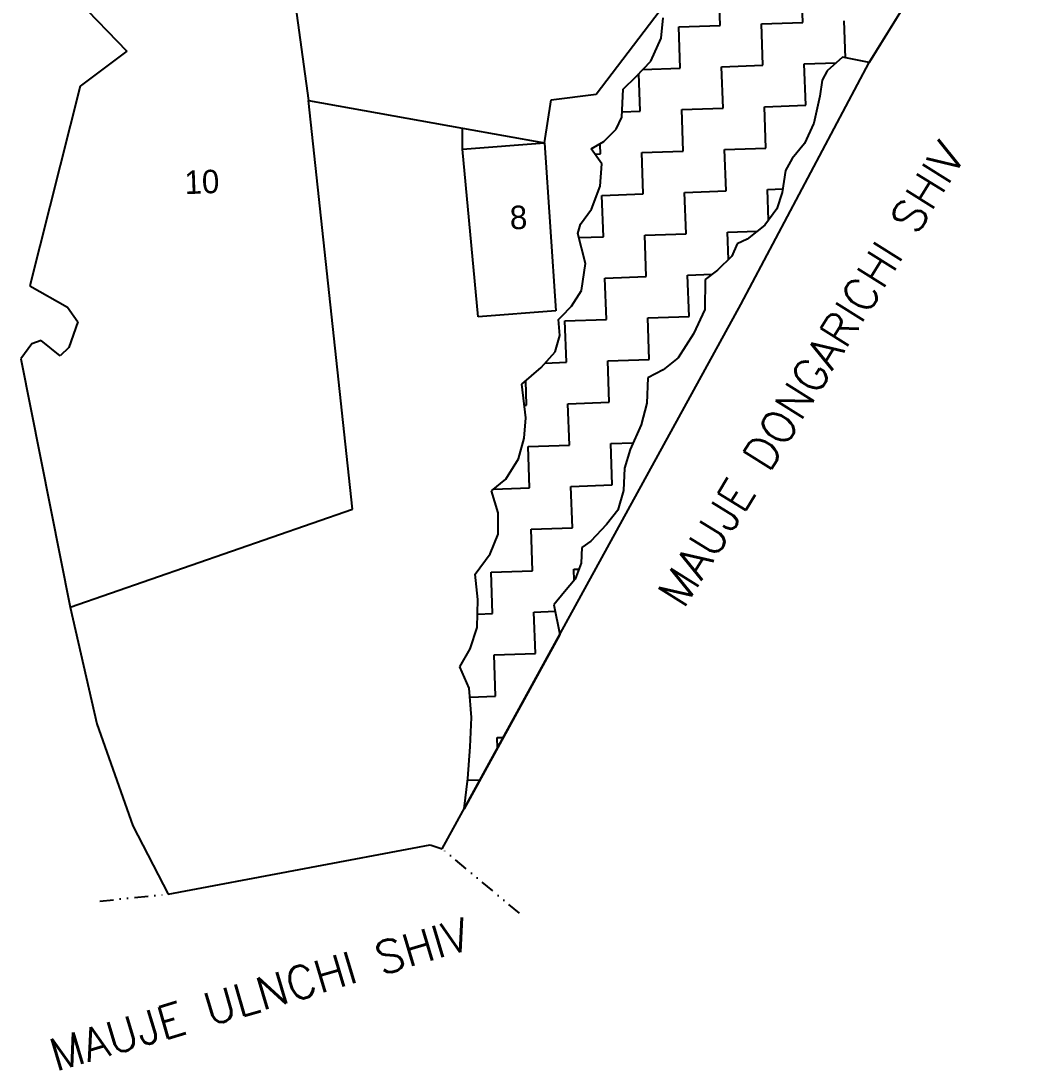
# Model space of a CAD drawing. Header units: metres. Extents: x 267220 to 268866, y 2134324 to 2136627.
# Drawn here: x 268385.5 to 268754.7, y 2134324.1 to 2134707.8 of the extents above; entities that cross this region are included whole.
import ezdxf

# ---------------------------------------------------------------- set-up
doc = ezdxf.new("R2010")
doc.units = ezdxf.units.M
doc.linetypes.add('DIVIDE', pattern=[1.25, 0.5, -0.25, 0, -0.25, 0, -0.25])
for name, color, linetype in [('POLY_HATCH', 12, 'Continuous'), ('POLY_PARCEL', 6, 'Continuous'), ('TEXT_MAPOUT', 7, 'Continuous'), ('TEXT_PARCEL', 7, 'Continuous'), ('V_BOUND_LINE', 7, 'Continuous'), ('V_DIVIDE_LINE', 7, 'DIVIDE')]:
    doc.layers.add(name, color=color, linetype=linetype)
doc.styles.get("Standard").update_dxf_attribs({"font": 'simplex.shx'})
doc.styles.add('TEXT_MAP', font='')
doc.styles.get('TEXT_MAP').set_extended_font_data('Kruti Dev 050')

msp = doc.modelspace()

# ---------------------------------------------------------------- linework, layer by layer
at = {"layer": 'POLY_HATCH'}
for p, q in [((268754.72, 2134788.31), (268695.91, 2134692.59)), ((268619.72, 2134701.5), (268620.52, 2134709.02)), ((268615.94, 2134693.11), (268619.72, 2134701.5)), ((268686.09, 2134694.56), (268680.47, 2134689.64)), ((268695.91, 2134692.59), (268686.09, 2134694.56)), ((268610.57, 2134687.56), (268615.94, 2134693.11)), ((268605.8, 2134682.89), (268610.57, 2134687.56)), ((268680.47, 2134689.64), (268678.67, 2134686.15)), ((268605.31, 2134672.59), (268605.8, 2134682.89)), ((268678.67, 2134686.15), (268677.81, 2134680.33)), ((268677.81, 2134680.33), (268675.59, 2134670.4)), ((268603.33, 2134668.23), (268605.31, 2134672.59)), ((268598.77, 2134663.79), (268603.33, 2134668.23)), ((268675.59, 2134670.4), (268672.21, 2134662.99)), ((268594.15, 2134661.05), (268598.77, 2134663.79)), ((268597.99, 2134655.62), (268594.15, 2134661.05)), ((268672.21, 2134662.99), (268667.69, 2134657.47)), ((268667.69, 2134657.47), (268665.27, 2134653.1)), ((268597.42, 2134647.45), (268597.99, 2134655.62)), ((268665.27, 2134653.1), (268664.06, 2134645.13)), ((268594.3, 2134638.99), (268597.42, 2134647.45)), ((268664.06, 2134645.13), (268662.13, 2134639.06)), ((268590.2, 2134633.48), (268594.3, 2134638.99)), ((268662.13, 2134639.06), (268657.63, 2134633.12)), ((268589.25, 2134630.13), (268590.2, 2134633.48)), ((268657.63, 2134633.12), (268651.17, 2134627.96)), ((268592.01, 2134619.08), (268589.25, 2134630.13)), ((268647.58, 2134626.33), (268645.6, 2134621.76)), ((268651.17, 2134627.96), (268647.58, 2134626.33)), ((268645.6, 2134621.76), (268640.42, 2134616.64)), ((268590.64, 2134609.18), (268592.01, 2134619.08)), ((268640.42, 2134616.64), (268635.83, 2134613.27)), ((268635.83, 2134613.27), (268635.79, 2134602.34)), ((268586.99, 2134603.48), (268590.64, 2134609.18)), ((268583.31, 2134599.7), (268586.99, 2134603.48)), ((268635.79, 2134602.34), (268631.61, 2134593.4)), ((268582.23, 2134598.59), (268583.31, 2134599.7)), ((268582.65, 2134592.82), (268582.23, 2134598.59)), ((268580.94, 2134586.76), (268582.65, 2134592.82)), ((268631.61, 2134593.4), (268625.92, 2134584.63)), ((268575.79, 2134581.01), (268580.94, 2134586.76)), ((268625.92, 2134584.63), (268620.5, 2134580.26)), ((268568.71, 2134574.97), (268575.79, 2134581.01)), ((268620.5, 2134580.26), (268614.82, 2134577.27)), ((268614.82, 2134577.27), (268614.5, 2134568.04)), ((268570.22, 2134562.7), (268568.71, 2134574.97)), ((268614.5, 2134568.04), (268612.43, 2134560.04)), ((268569.64, 2134555.18), (268570.22, 2134562.7)), ((268612.43, 2134560.04), (268608.46, 2134551.12)), ((268567.55, 2134547.61), (268569.64, 2134555.18)), ((268608.46, 2134551.12), (268606.35, 2134544.18)), ((268562.88, 2134540.16), (268567.55, 2134547.61)), ((268606.35, 2134544.18), (268606, 2134536.03)), ((268557.68, 2134535.9), (268562.88, 2134540.16)), ((268560.11, 2134527.85), (268557.68, 2134535.9)), ((268606, 2134536.03), (268603.9, 2134528.88)), ((268560.17, 2134520.13), (268560.11, 2134527.85)), ((268603.9, 2134528.88), (268599.8, 2134523.59)), ((268599.8, 2134523.59), (268594.02, 2134517.5)), ((268557.21, 2134512.96), (268560.17, 2134520.13)), ((268590.67, 2134515.23), (268590.44, 2134509.44)), ((268594.02, 2134517.5), (268590.67, 2134515.23)), ((268551.69, 2134505.48), (268557.21, 2134512.96)), ((268590.44, 2134509.44), (268588.3, 2134503.58)), ((268552.66, 2134496.19), (268551.69, 2134505.48)), ((268588.3, 2134503.58), (268584.39, 2134498.94)), ((268584.39, 2134498.94), (268580.48, 2134494.3)), ((268552.39, 2134485.9), (268552.66, 2134496.19)), ((268580.48, 2134494.3), (268582.65, 2134483.37)), ((268582.65, 2134483.37), (268547.62, 2134419.56)), ((268549.88, 2134478.09), (268552.39, 2134485.9)), ((268546.04, 2134471.53), (268549.88, 2134478.09)), ((268549.54, 2134463.72), (268546.04, 2134471.53)), ((268550.35, 2134453.04), (268549.54, 2134463.72)), ((268549.87, 2134442.31), (268550.35, 2134453.04)), ((268549, 2134430.71), (268549.87, 2134442.31)), ((268547.62, 2134419.56), (268549, 2134430.71))]:
    msp.add_line(p, q, dxfattribs=at)
at = {"layer": 'POLY_HATCH', "linetype": 'Continuous'}
for p, q in [((268641.32, 2134706.21), (268640.78, 2134721.35)), ((268671.59, 2134707.3), (268671.05, 2134722.43)), ((268626.18, 2134705.67), (268641.32, 2134706.21)), ((268626.73, 2134690.54), (268626.18, 2134705.67)), ((268656.46, 2134706.75), (268671.59, 2134707.3)), ((268657, 2134691.62), (268656.46, 2134706.75)), ((268687.21, 2134694.33), (268686.73, 2134707.84)), ((268612.97, 2134690.04), (268626.73, 2134690.54)), ((268641.86, 2134691.08), (268657, 2134691.62)), ((268642.4, 2134675.94), (268641.86, 2134691.08)), ((268672.13, 2134692.16), (268683.83, 2134692.58)), ((268672.68, 2134677.02), (268672.13, 2134692.16)), ((268612.13, 2134674.86), (268611.64, 2134688.67)), ((268627.27, 2134675.4), (268642.4, 2134675.94)), ((268627.81, 2134660.26), (268627.27, 2134675.4)), ((268657.54, 2134676.48), (268672.68, 2134677.02)), ((268658.08, 2134661.35), (268657.54, 2134676.48)), ((268605.41, 2134674.62), (268612.13, 2134674.86)), ((268597.53, 2134659.18), (268597.42, 2134662.47)), ((268612.67, 2134659.72), (268627.81, 2134660.26)), ((268613.21, 2134644.59), (268612.67, 2134659.72)), ((268642.94, 2134660.8), (268658.08, 2134661.35)), ((268643.48, 2134645.67), (268642.94, 2134660.8)), ((268595.52, 2134659.11), (268597.53, 2134659.18)), ((268598.07, 2134644.04), (268613.21, 2134644.59)), ((268628.35, 2134645.13), (268643.48, 2134645.67)), ((268628.89, 2134629.99), (268628.35, 2134645.13)), ((268658.62, 2134646.21), (268664.25, 2134646.41)), ((268659.02, 2134634.96), (268658.62, 2134646.21)), ((268598.62, 2134628.91), (268598.07, 2134644.04)), ((268589.64, 2134628.59), (268598.62, 2134628.91)), ((268613.75, 2134629.45), (268628.89, 2134629.99)), ((268614.29, 2134614.31), (268613.75, 2134629.45)), ((268644.03, 2134630.53), (268654.88, 2134630.92)), ((268644.38, 2134620.56), (268644.03, 2134630.53)), ((268599.16, 2134613.77), (268614.29, 2134614.31)), ((268599.7, 2134598.64), (268599.16, 2134613.77)), ((268629.43, 2134614.85), (268638.42, 2134615.18)), ((268629.97, 2134599.72), (268629.43, 2134614.85)), ((268584.56, 2134598.09), (268599.7, 2134598.64)), ((268614.83, 2134599.18), (268629.97, 2134599.72)), ((268615.38, 2134584.04), (268614.83, 2134599.18)), ((268585.1, 2134582.96), (268584.56, 2134598.09)), ((268577.28, 2134582.68), (268585.1, 2134582.96)), ((268600.24, 2134583.5), (268615.38, 2134584.04)), ((268600.78, 2134568.36), (268600.24, 2134583.5)), ((268570.51, 2134567.28), (268570.19, 2134576.23)), ((268585.64, 2134567.82), (268600.78, 2134568.36)), ((268586.18, 2134552.68), (268585.64, 2134567.82)), ((268569.66, 2134567.25), (268570.51, 2134567.28)), ((268571.05, 2134552.14), (268586.18, 2134552.68)), ((268571.59, 2134537.01), (268571.05, 2134552.14)), ((268601.32, 2134553.23), (268609.53, 2134553.52)), ((268601.86, 2134538.09), (268601.32, 2134553.23)), ((268558.46, 2134536.54), (268571.59, 2134537.01)), ((268586.73, 2134537.55), (268601.86, 2134538.09)), ((268587.27, 2134522.41), (268586.73, 2134537.55)), ((268572.13, 2134521.87), (268587.27, 2134522.41)), ((268572.67, 2134506.73), (268572.13, 2134521.87)), ((268557.53, 2134506.19), (268572.67, 2134506.73)), ((268558.07, 2134491.06), (268557.53, 2134506.19)), ((268587.81, 2134507.28), (268589.68, 2134507.34)), ((268587.95, 2134503.17), (268587.81, 2134507.28)), ((268552.52, 2134490.86), (268558.07, 2134491.06)), ((268573.21, 2134491.6), (268580.96, 2134491.87)), ((268573.75, 2134476.46), (268573.21, 2134491.6)), ((268558.62, 2134475.92), (268573.75, 2134476.46)), ((268559.16, 2134460.78), (268558.62, 2134475.92)), ((268549.79, 2134460.45), (268559.16, 2134460.78)), ((268559.7, 2134445.65), (268561.98, 2134445.73)), ((268559.83, 2134441.81), (268559.7, 2134445.65)), ((268548.93, 2134430.11), (268553.5, 2134430.27))]:
    msp.add_line(p, q, dxfattribs=at)
at = {"layer": 'POLY_PARCEL'}
for p, q in [((268596, 2134681.12), (268714.8, 2134837.36)), ((268475.04, 2134793.21), (268490.66, 2134678.76)), ((268577.06, 2134663.23), (268579.49, 2134679.03)), ((268579.49, 2134679.03), (268596, 2134681.12)), ((268506.87, 2134529.27), (268490.66, 2134678.76)), ((268490.66, 2134678.76), (268547.09, 2134668.62)), ((268547.1, 2134660.89), (268547.09, 2134668.62)), ((268547.09, 2134668.62), (268577.06, 2134663.23)), ((268547.1, 2134660.89), (268577.06, 2134663.23)), ((268552.83, 2134599.55), (268547.1, 2134660.89)), ((268577.06, 2134663.23), (268581.16, 2134601.78)), ((268581.16, 2134601.78), (268552.83, 2134599.55)), ((268403.56, 2134493.43), (268506.87, 2134529.27))]:
    msp.add_line(p, q, dxfattribs=at)
at = {"layer": 'V_BOUND_LINE'}
for p, q in [((268695.91, 2134692.59), (268754.72, 2134788.31)), ((268406.26, 2134715.27), (268424.19, 2134696.75)), ((268424.19, 2134696.75), (268407.11, 2134684.05)), ((268648.95, 2134604.11), (268695.91, 2134692.59)), ((268407.11, 2134684.05), (268388.76, 2134611)), ((268388.76, 2134611), (268402.5, 2134603.2)), ((268402.5, 2134603.2), (268406.36, 2134597.77)), ((268539.63, 2134405.02), (268648.95, 2134604.11)), ((268406.36, 2134597.77), (268403.03, 2134588.35)), ((268392.87, 2134590.97), (268389.52, 2134589.76)), ((268399.87, 2134585.38), (268392.87, 2134590.97)), ((268389.52, 2134589.76), (268385.5, 2134584.19)), ((268403.03, 2134588.35), (268399.87, 2134585.38)), ((268385.5, 2134584.19), (268403.56, 2134493.43)), ((268403.56, 2134493.43), (268413.24, 2134450.72)), ((268413.24, 2134450.72), (268426.42, 2134413.34)), ((268426.42, 2134413.34), (268439.41, 2134388.4)), ((268439.41, 2134388.4), (268535.23, 2134406.49)), ((268535.23, 2134406.49), (268539.63, 2134405.02))]:
    msp.add_line(p, q, dxfattribs=at)
at = {"layer": 'V_DIVIDE_LINE', "ltscale": 10}
for p, q in [((268567.89, 2134381.44), (268539.63, 2134405.02)), ((268414.38, 2134385.88), (268439.41, 2134388.4))]:
    msp.add_line(p, q, dxfattribs=at)

# ---------------------------------------------------------------- texts
at = {"layer": 'TEXT_MAPOUT'}
for s, rotation, p in [('MAUJE DONGARICHI SHIV', 58.0668, (268627.98, 2134492.41)), ('MAUJE ULNCHI SHIV', 16.4641, (268398.23, 2134323.48))]:
    msp.add_text(s, height=11.9261, rotation=rotation, dxfattribs=at).set_placement(p)
at = {"layer": 'TEXT_PARCEL', "style": 'TEXT_MAP'}
for s, height, p in [('10', 8.587, (268445.46, 2134644.47)), ('8', 8.59, (268564.51, 2134631.57))]:
    msp.add_text(s, height=height, rotation=2.0468, dxfattribs=at).set_placement(p)

doc.saveas('drawing.dxf')
